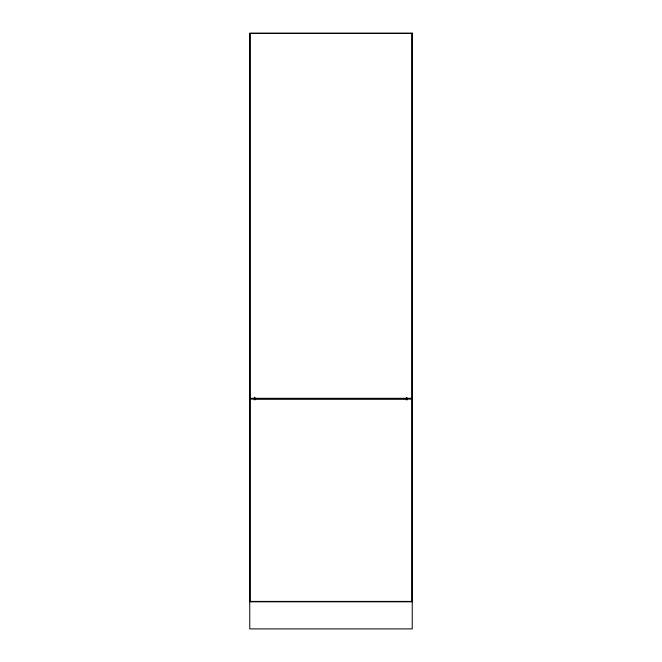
<?xml version="1.0" encoding="UTF-8"?>
<svg xmlns="http://www.w3.org/2000/svg" width="662" height="662" viewBox="0 0 662 662"><rect width="100%" height="100%" fill="white"/><g stroke="black" fill="none" stroke-linecap="round" stroke-linejoin="round"><path stroke-width="0.99" d="M407.097 398.127L406.526 398.706L406.526 398.127M254.357 398.706L407.643 398.706M249.756 601.816L412.244 601.816M254.622 398.127L255.201 398.706L255.201 398.127M406.948 397.845L406.948 399.914M406.369 397.771L406.369 399.84M254.936 397.771L254.936 399.84M254.357 397.771L254.357 399.84M412.244 33.1L249.756 33.1L249.756 628.9L412.244 628.9L412.244 33.1M411.838 33.505L250.162 33.505L250.162 398.301L411.838 398.301L411.838 33.505M411.838 399.112L250.162 399.112L250.162 601.41L411.838 601.41L411.838 399.112"/></g></svg>
